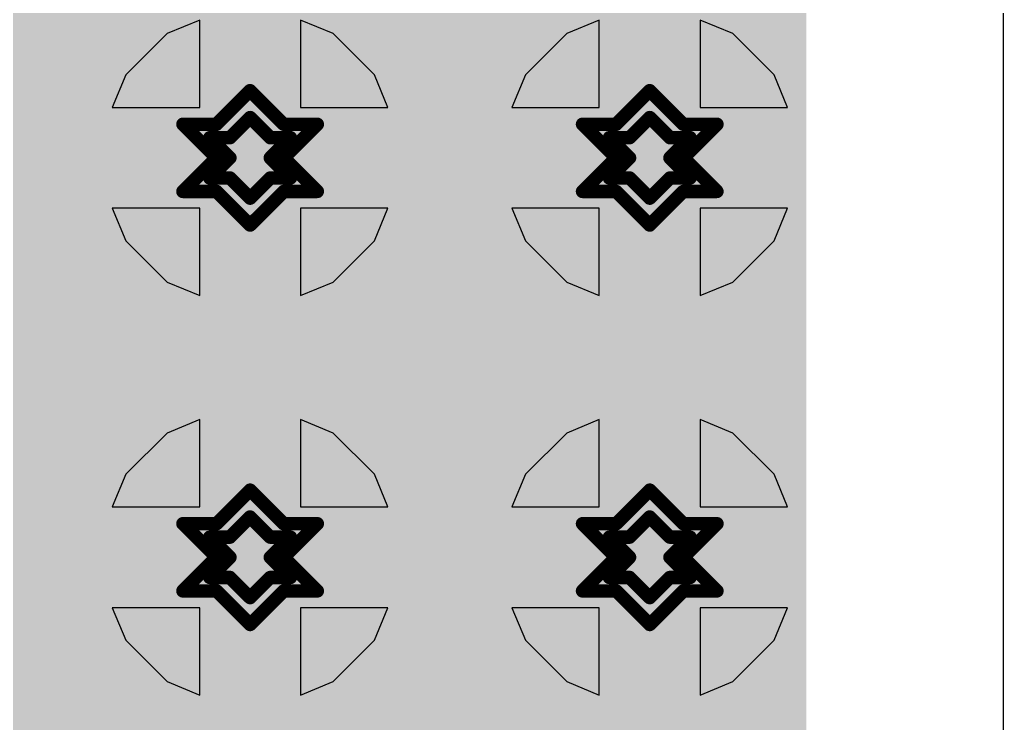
# Model space of a CAD drawing. Header units: inches. Extents: x -18 to 237, y -41 to 211.
# Drawn here: x 19.281 to 22.998, y 54.387 to 57.047 of the extents above; entities that cross this region are included whole.
import ezdxf

# ---------------------------------------------------------------- set-up
doc = ezdxf.new("R2010")
doc.units = ezdxf.units.IN
for name, color, linetype in [('Bottom Layer', 5, 'Continuous'), ('Bottom Solder', 6, 'Continuous'), ('Drill Drawing', 1, 'Continuous'), ('Top Layer', 1, 'Continuous'), ('Top Paste', 8, 'Continuous'), ('Top Solder', 216, 'Continuous'), ('Via Holes', 16, 'Continuous')]:
    doc.layers.add(name, color=color, linetype=linetype)

# ---------------------------------------------------------------- blocks, each defined once
blk = doc.blocks.new('56_QFN__7_7__28')
at = {"layer": 'Top Layer'}
blk.add_hatch(color=1, dxfattribs=at).paths.add_polyline_path([(-2, -2), (-2, 2), (2, 2), (2, -2)])
at = {"layer": 'Top Paste'}
blk.add_hatch(color=8, dxfattribs=at).paths.add_polyline_path([(-2, -2), (-2, 2), (2, 2), (2, -2)])
at = {"layer": 'Top Solder'}
blk.add_hatch(color=216, dxfattribs=at).paths.add_polyline_path([(-2.1016, -2.1016), (-2.1016, 2.1016), (2.1016, 2.1016), (2.1016, -2.1016)])

msp = doc.modelspace()

# ---------------------------------------------------------------- hatches: boundary and pattern name
at = {"layer": 'Bottom Layer'}
h = msp.add_hatch(color=5, dxfattribs=at)
edge = h.paths.add_edge_path()
edge.add_arc((20.1518, 56.5247), 0.3, 0, 360)
h = msp.add_hatch(color=5, dxfattribs=at)
edge = h.paths.add_edge_path()
edge.add_arc((21.6618, 56.5247), 0.3, 0, 360)
h = msp.add_hatch(color=5, dxfattribs=at)
edge = h.paths.add_edge_path()
edge.add_arc((20.1518, 55.0147), 0.3, 0, 360)
h = msp.add_hatch(color=5, dxfattribs=at)
edge = h.paths.add_edge_path()
edge.add_arc((21.6618, 55.0147), 0.3, 0, 360)
at = {"layer": 'Bottom Solder'}
h = msp.add_hatch(color=6, dxfattribs=at)
edge = h.paths.add_edge_path()
edge.add_arc((20.1518, 56.5247), 0.4016, 0, 360)
h = msp.add_hatch(color=6, dxfattribs=at)
edge = h.paths.add_edge_path()
edge.add_arc((21.6618, 56.5247), 0.4016, 0, 360)
h = msp.add_hatch(color=6, dxfattribs=at)
edge = h.paths.add_edge_path()
edge.add_arc((20.1518, 55.0147), 0.4016, 0, 360)
h = msp.add_hatch(color=6, dxfattribs=at)
edge = h.paths.add_edge_path()
edge.add_arc((21.6618, 55.0147), 0.4016, 0, 360)
at = {"layer": 'Top Layer'}
h = msp.add_hatch(color=1, dxfattribs=at)
edge = h.paths.add_edge_path()
edge.add_arc((20.1518, 56.5247), 0.3, 0, 360)
h = msp.add_hatch(color=1, dxfattribs=at)
edge = h.paths.add_edge_path()
edge.add_arc((21.6618, 56.5247), 0.3, 0, 360)
h = msp.add_hatch(color=1, dxfattribs=at)
edge = h.paths.add_edge_path()
edge.add_arc((20.1518, 55.0147), 0.3, 0, 360)
h = msp.add_hatch(color=1, dxfattribs=at)
edge = h.paths.add_edge_path()
edge.add_arc((21.6618, 55.0147), 0.3, 0, 360)
at = {"layer": 'Top Solder'}
h = msp.add_hatch(color=216, dxfattribs=at)
edge = h.paths.add_edge_path()
edge.add_arc((20.1518, 56.5247), 0.4016, 0, 360)
h = msp.add_hatch(color=216, dxfattribs=at)
edge = h.paths.add_edge_path()
edge.add_arc((21.6618, 56.5247), 0.4016, 0, 360)
h = msp.add_hatch(color=216, dxfattribs=at)
edge = h.paths.add_edge_path()
edge.add_arc((20.1518, 55.0147), 0.4016, 0, 360)
h = msp.add_hatch(color=216, dxfattribs=at)
edge = h.paths.add_edge_path()
edge.add_arc((21.6618, 55.0147), 0.4016, 0, 360)
at = {"layer": 'Via Holes'}
h = msp.add_hatch(color=7, dxfattribs=at)
edge = h.paths.add_edge_path()
edge.add_arc((20.1518, 56.5247), 0.15, 0, 360)
h = msp.add_hatch(color=7, dxfattribs=at)
edge = h.paths.add_edge_path()
edge.add_arc((21.6618, 56.5247), 0.15, 0, 360)
h = msp.add_hatch(color=7, dxfattribs=at)
edge = h.paths.add_edge_path()
edge.add_arc((20.1518, 55.0147), 0.15, 0, 360)
h = msp.add_hatch(color=7, dxfattribs=at)
edge = h.paths.add_edge_path()
edge.add_arc((21.6618, 55.0147), 0.15, 0, 360)

# ---------------------------------------------------------------- linework, layer by layer
at = {"layer": 'Bottom Layer'}
for p, q in [((19.9613, 57.0454), (19.838, 56.9943)), ((19.9613, 56.7152), (19.9613, 57.0454)), ((20.4656, 56.9943), (20.3423, 57.0454)), ((20.3423, 57.0454), (20.3423, 56.7152)), ((21.4713, 57.0454), (21.348, 56.9943)), ((21.4713, 56.7152), (21.4713, 57.0454)), ((21.9756, 56.9943), (21.8523, 57.0454)), ((21.8523, 57.0454), (21.8523, 56.7152)), ((19.838, 56.9943), (19.6821, 56.8385)), ((20.6215, 56.8385), (20.4656, 56.9943)), ((21.348, 56.9943), (21.1921, 56.8385)), ((22.1315, 56.8385), (21.9756, 56.9943)), ((19.6821, 56.8385), (19.6311, 56.7152)), ((20.6725, 56.7152), (20.6215, 56.8385)), ((21.1921, 56.8385), (21.1411, 56.7152)), ((22.1825, 56.7152), (22.1315, 56.8385)), ((19.6311, 56.7152), (19.9613, 56.7152)), ((20.3423, 56.7152), (20.6725, 56.7152)), ((21.1411, 56.7152), (21.4713, 56.7152)), ((21.8523, 56.7152), (22.1825, 56.7152)), ((19.9613, 56.3342), (19.6311, 56.3342)), ((19.6311, 56.3342), (19.6821, 56.2109)), ((19.9613, 56.0039), (19.9613, 56.3342)), ((20.6725, 56.3342), (20.3423, 56.3342)), ((20.3423, 56.3342), (20.3423, 56.0039)), ((20.6215, 56.2109), (20.6725, 56.3342)), ((21.4713, 56.3342), (21.1411, 56.3342)), ((21.1411, 56.3342), (21.1921, 56.2109)), ((21.4713, 56.0039), (21.4713, 56.3342)), ((22.1825, 56.3342), (21.8523, 56.3342)), ((21.8523, 56.3342), (21.8523, 56.0039)), ((22.1315, 56.2109), (22.1825, 56.3342)), ((19.6821, 56.2109), (19.838, 56.055)), ((20.4656, 56.055), (20.6215, 56.2109)), ((21.1921, 56.2109), (21.348, 56.055)), ((21.9756, 56.055), (22.1315, 56.2109)), ((19.838, 56.055), (19.9613, 56.0039)), ((20.3423, 56.0039), (20.4656, 56.055)), ((21.348, 56.055), (21.4713, 56.0039)), ((21.8523, 56.0039), (21.9756, 56.055)), ((19.9613, 55.5354), (19.838, 55.4843)), ((19.9613, 55.2052), (19.9613, 55.5354)), ((20.4656, 55.4843), (20.3423, 55.5354)), ((20.3423, 55.5354), (20.3423, 55.2052)), ((21.4713, 55.5354), (21.348, 55.4843)), ((21.4713, 55.2052), (21.4713, 55.5354)), ((21.9756, 55.4843), (21.8523, 55.5354)), ((21.8523, 55.5354), (21.8523, 55.2052)), ((19.838, 55.4843), (19.6821, 55.3285)), ((20.6215, 55.3285), (20.4656, 55.4843)), ((21.348, 55.4843), (21.1921, 55.3285)), ((22.1315, 55.3285), (21.9756, 55.4843)), ((19.6821, 55.3285), (19.6311, 55.2052)), ((20.6725, 55.2052), (20.6215, 55.3285)), ((21.1921, 55.3285), (21.1411, 55.2052)), ((22.1825, 55.2052), (22.1315, 55.3285)), ((19.6311, 55.2052), (19.9613, 55.2052)), ((20.3423, 55.2052), (20.6725, 55.2052)), ((21.1411, 55.2052), (21.4713, 55.2052)), ((21.8523, 55.2052), (22.1825, 55.2052)), ((19.9613, 54.8242), (19.6311, 54.8242)), ((19.6311, 54.8242), (19.6821, 54.7009)), ((19.9613, 54.4939), (19.9613, 54.8242)), ((20.6725, 54.8242), (20.3423, 54.8242)), ((20.3423, 54.8242), (20.3423, 54.4939)), ((20.6215, 54.7009), (20.6725, 54.8242)), ((21.4713, 54.8242), (21.1411, 54.8242)), ((21.1411, 54.8242), (21.1921, 54.7009)), ((21.4713, 54.4939), (21.4713, 54.8242)), ((22.1825, 54.8242), (21.8523, 54.8242)), ((21.8523, 54.8242), (21.8523, 54.4939)), ((22.1315, 54.7009), (22.1825, 54.8242)), ((19.6821, 54.7009), (19.838, 54.545)), ((20.4656, 54.545), (20.6215, 54.7009)), ((21.1921, 54.7009), (21.348, 54.545)), ((21.9756, 54.545), (22.1315, 54.7009)), ((19.838, 54.545), (19.9613, 54.4939)), ((20.3423, 54.4939), (20.4656, 54.545)), ((21.348, 54.545), (21.4713, 54.4939)), ((21.8523, 54.4939), (21.9756, 54.545))]:
    msp.add_line(p, q, dxfattribs=at)
at = {"layer": 'Drill Drawing'}
for points in [[(20.0248, 56.6517, 0.0508, 0.0508, 0), (20.1518, 56.7787, 0.0508, 0.0508, 0)], [(20.1518, 56.7787, 0.0508, 0.0508, 0), (20.2788, 56.6517, 0.0508, 0.0508, 0)], [(21.5348, 56.6517, 0.0508, 0.0508, 0), (21.6618, 56.7787, 0.0508, 0.0508, 0)], [(21.6618, 56.7787, 0.0508, 0.0508, 0), (21.7888, 56.6517, 0.0508, 0.0508, 0)], [(20.0756, 56.6009, 0.0508, 0.0508, 0), (20.1518, 56.6771, 0.0508, 0.0508, 0)], [(20.1518, 56.6771, 0.0508, 0.0508, 0), (20.228, 56.6009, 0.0508, 0.0508, 0)], [(21.5856, 56.6009, 0.0508, 0.0508, 0), (21.6618, 56.6771, 0.0508, 0.0508, 0)], [(21.6618, 56.6771, 0.0508, 0.0508, 0), (21.738, 56.6009, 0.0508, 0.0508, 0)], [(19.8978, 56.6517, 0.0508, 0.0508, 0), (20.0248, 56.5247, 0.0508, 0.0508, 0)], [(19.8978, 56.6517, 0.0508, 0.0508, 0), (20.0248, 56.6517, 0.0508, 0.0508, 0)], [(20.2788, 56.6517, 0.0508, 0.0508, 0), (20.4058, 56.6517, 0.0508, 0.0508, 0)], [(20.2788, 56.5247, 0.0508, 0.0508, 0), (20.4058, 56.6517, 0.0508, 0.0508, 0)], [(21.4078, 56.6517, 0.0508, 0.0508, 0), (21.5348, 56.5247, 0.0508, 0.0508, 0)], [(21.4078, 56.6517, 0.0508, 0.0508, 0), (21.5348, 56.6517, 0.0508, 0.0508, 0)], [(21.7888, 56.6517, 0.0508, 0.0508, 0), (21.9158, 56.6517, 0.0508, 0.0508, 0)], [(21.7888, 56.5247, 0.0508, 0.0508, 0), (21.9158, 56.6517, 0.0508, 0.0508, 0)], [(19.9994, 56.6009, 0.0508, 0.0508, 0), (20.0756, 56.5247, 0.0508, 0.0508, 0)], [(19.9994, 56.6009, 0.0508, 0.0508, 0), (20.0756, 56.6009, 0.0508, 0.0508, 0)], [(20.228, 56.6009, 0.0508, 0.0508, 0), (20.3042, 56.6009, 0.0508, 0.0508, 0)], [(20.228, 56.5247, 0.0508, 0.0508, 0), (20.3042, 56.6009, 0.0508, 0.0508, 0)], [(21.5094, 56.6009, 0.0508, 0.0508, 0), (21.5856, 56.5247, 0.0508, 0.0508, 0)], [(21.5094, 56.6009, 0.0508, 0.0508, 0), (21.5856, 56.6009, 0.0508, 0.0508, 0)], [(21.738, 56.6009, 0.0508, 0.0508, 0), (21.8142, 56.6009, 0.0508, 0.0508, 0)], [(21.738, 56.5247, 0.0508, 0.0508, 0), (21.8142, 56.6009, 0.0508, 0.0508, 0)], [(19.8978, 56.3977, 0.0508, 0.0508, 0), (20.0248, 56.5247, 0.0508, 0.0508, 0)], [(19.9994, 56.4485, 0.0508, 0.0508, 0), (20.0756, 56.5247, 0.0508, 0.0508, 0)], [(20.228, 56.5247, 0.0508, 0.0508, 0), (20.3042, 56.4485, 0.0508, 0.0508, 0)], [(20.2788, 56.5247, 0.0508, 0.0508, 0), (20.4058, 56.3977, 0.0508, 0.0508, 0)], [(21.4078, 56.3977, 0.0508, 0.0508, 0), (21.5348, 56.5247, 0.0508, 0.0508, 0)], [(21.5094, 56.4485, 0.0508, 0.0508, 0), (21.5856, 56.5247, 0.0508, 0.0508, 0)], [(21.738, 56.5247, 0.0508, 0.0508, 0), (21.8142, 56.4485, 0.0508, 0.0508, 0)], [(21.7888, 56.5247, 0.0508, 0.0508, 0), (21.9158, 56.3977, 0.0508, 0.0508, 0)], [(19.9994, 56.4485, 0.0508, 0.0508, 0), (20.0756, 56.4485, 0.0508, 0.0508, 0)], [(20.0756, 56.4485, 0.0508, 0.0508, 0), (20.1518, 56.3723, 0.0508, 0.0508, 0)], [(20.1518, 56.3723, 0.0508, 0.0508, 0), (20.228, 56.4485, 0.0508, 0.0508, 0)], [(20.228, 56.4485, 0.0508, 0.0508, 0), (20.3042, 56.4485, 0.0508, 0.0508, 0)], [(21.5094, 56.4485, 0.0508, 0.0508, 0), (21.5856, 56.4485, 0.0508, 0.0508, 0)], [(21.5856, 56.4485, 0.0508, 0.0508, 0), (21.6618, 56.3723, 0.0508, 0.0508, 0)], [(21.6618, 56.3723, 0.0508, 0.0508, 0), (21.738, 56.4485, 0.0508, 0.0508, 0)], [(21.738, 56.4485, 0.0508, 0.0508, 0), (21.8142, 56.4485, 0.0508, 0.0508, 0)], [(19.8978, 56.3977, 0.0508, 0.0508, 0), (20.0248, 56.3977, 0.0508, 0.0508, 0)], [(20.0248, 56.3977, 0.0508, 0.0508, 0), (20.1518, 56.2707, 0.0508, 0.0508, 0)], [(20.1518, 56.2707, 0.0508, 0.0508, 0), (20.2788, 56.3977, 0.0508, 0.0508, 0)], [(20.2788, 56.3977, 0.0508, 0.0508, 0), (20.4058, 56.3977, 0.0508, 0.0508, 0)], [(21.4078, 56.3977, 0.0508, 0.0508, 0), (21.5348, 56.3977, 0.0508, 0.0508, 0)], [(21.5348, 56.3977, 0.0508, 0.0508, 0), (21.6618, 56.2707, 0.0508, 0.0508, 0)], [(21.6618, 56.2707, 0.0508, 0.0508, 0), (21.7888, 56.3977, 0.0508, 0.0508, 0)], [(21.7888, 56.3977, 0.0508, 0.0508, 0), (21.9158, 56.3977, 0.0508, 0.0508, 0)], [(20.0248, 55.1417, 0.0508, 0.0508, 0), (20.1518, 55.2687, 0.0508, 0.0508, 0)], [(20.1518, 55.2687, 0.0508, 0.0508, 0), (20.2788, 55.1417, 0.0508, 0.0508, 0)], [(21.5348, 55.1417, 0.0508, 0.0508, 0), (21.6618, 55.2687, 0.0508, 0.0508, 0)], [(21.6618, 55.2687, 0.0508, 0.0508, 0), (21.7888, 55.1417, 0.0508, 0.0508, 0)], [(19.8978, 55.1417, 0.0508, 0.0508, 0), (20.0248, 55.0147, 0.0508, 0.0508, 0)], [(19.8978, 55.1417, 0.0508, 0.0508, 0), (20.0248, 55.1417, 0.0508, 0.0508, 0)], [(20.0756, 55.0909, 0.0508, 0.0508, 0), (20.1518, 55.1671, 0.0508, 0.0508, 0)], [(20.1518, 55.1671, 0.0508, 0.0508, 0), (20.228, 55.0909, 0.0508, 0.0508, 0)], [(20.2788, 55.1417, 0.0508, 0.0508, 0), (20.4058, 55.1417, 0.0508, 0.0508, 0)], [(20.2788, 55.0147, 0.0508, 0.0508, 0), (20.4058, 55.1417, 0.0508, 0.0508, 0)], [(21.4078, 55.1417, 0.0508, 0.0508, 0), (21.5348, 55.0147, 0.0508, 0.0508, 0)], [(21.4078, 55.1417, 0.0508, 0.0508, 0), (21.5348, 55.1417, 0.0508, 0.0508, 0)], [(21.5856, 55.0909, 0.0508, 0.0508, 0), (21.6618, 55.1671, 0.0508, 0.0508, 0)], [(21.6618, 55.1671, 0.0508, 0.0508, 0), (21.738, 55.0909, 0.0508, 0.0508, 0)], [(21.7888, 55.1417, 0.0508, 0.0508, 0), (21.9158, 55.1417, 0.0508, 0.0508, 0)], [(21.7888, 55.0147, 0.0508, 0.0508, 0), (21.9158, 55.1417, 0.0508, 0.0508, 0)], [(19.9994, 55.0909, 0.0508, 0.0508, 0), (20.0756, 55.0147, 0.0508, 0.0508, 0)], [(19.9994, 55.0909, 0.0508, 0.0508, 0), (20.0756, 55.0909, 0.0508, 0.0508, 0)], [(20.228, 55.0909, 0.0508, 0.0508, 0), (20.3042, 55.0909, 0.0508, 0.0508, 0)], [(20.228, 55.0147, 0.0508, 0.0508, 0), (20.3042, 55.0909, 0.0508, 0.0508, 0)], [(21.5094, 55.0909, 0.0508, 0.0508, 0), (21.5856, 55.0147, 0.0508, 0.0508, 0)], [(21.5094, 55.0909, 0.0508, 0.0508, 0), (21.5856, 55.0909, 0.0508, 0.0508, 0)], [(21.738, 55.0909, 0.0508, 0.0508, 0), (21.8142, 55.0909, 0.0508, 0.0508, 0)], [(21.738, 55.0147, 0.0508, 0.0508, 0), (21.8142, 55.0909, 0.0508, 0.0508, 0)], [(19.8978, 54.8877, 0.0508, 0.0508, 0), (20.0248, 55.0147, 0.0508, 0.0508, 0)], [(19.9994, 54.9385, 0.0508, 0.0508, 0), (20.0756, 55.0147, 0.0508, 0.0508, 0)], [(20.228, 55.0147, 0.0508, 0.0508, 0), (20.3042, 54.9385, 0.0508, 0.0508, 0)], [(20.2788, 55.0147, 0.0508, 0.0508, 0), (20.4058, 54.8877, 0.0508, 0.0508, 0)], [(21.4078, 54.8877, 0.0508, 0.0508, 0), (21.5348, 55.0147, 0.0508, 0.0508, 0)], [(21.5094, 54.9385, 0.0508, 0.0508, 0), (21.5856, 55.0147, 0.0508, 0.0508, 0)], [(21.738, 55.0147, 0.0508, 0.0508, 0), (21.8142, 54.9385, 0.0508, 0.0508, 0)], [(21.7888, 55.0147, 0.0508, 0.0508, 0), (21.9158, 54.8877, 0.0508, 0.0508, 0)], [(19.9994, 54.9385, 0.0508, 0.0508, 0), (20.0756, 54.9385, 0.0508, 0.0508, 0)], [(20.0756, 54.9385, 0.0508, 0.0508, 0), (20.1518, 54.8623, 0.0508, 0.0508, 0)], [(20.1518, 54.8623, 0.0508, 0.0508, 0), (20.228, 54.9385, 0.0508, 0.0508, 0)], [(20.228, 54.9385, 0.0508, 0.0508, 0), (20.3042, 54.9385, 0.0508, 0.0508, 0)], [(21.5094, 54.9385, 0.0508, 0.0508, 0), (21.5856, 54.9385, 0.0508, 0.0508, 0)], [(21.5856, 54.9385, 0.0508, 0.0508, 0), (21.6618, 54.8623, 0.0508, 0.0508, 0)], [(21.6618, 54.8623, 0.0508, 0.0508, 0), (21.738, 54.9385, 0.0508, 0.0508, 0)], [(21.738, 54.9385, 0.0508, 0.0508, 0), (21.8142, 54.9385, 0.0508, 0.0508, 0)], [(19.8978, 54.8877, 0.0508, 0.0508, 0), (20.0248, 54.8877, 0.0508, 0.0508, 0)], [(20.0248, 54.8877, 0.0508, 0.0508, 0), (20.1518, 54.7607, 0.0508, 0.0508, 0)], [(20.1518, 54.7607, 0.0508, 0.0508, 0), (20.2788, 54.8877, 0.0508, 0.0508, 0)], [(20.2788, 54.8877, 0.0508, 0.0508, 0), (20.4058, 54.8877, 0.0508, 0.0508, 0)], [(21.4078, 54.8877, 0.0508, 0.0508, 0), (21.5348, 54.8877, 0.0508, 0.0508, 0)], [(21.5348, 54.8877, 0.0508, 0.0508, 0), (21.6618, 54.7607, 0.0508, 0.0508, 0)], [(21.6618, 54.7607, 0.0508, 0.0508, 0), (21.7888, 54.8877, 0.0508, 0.0508, 0)], [(21.7888, 54.8877, 0.0508, 0.0508, 0), (21.9158, 54.8877, 0.0508, 0.0508, 0)]]:
    msp.add_lwpolyline(points, format="xyseb", dxfattribs=at)
for points in [[(20.1391, 56.7787, 0.0254, 0.0254, 1), (20.1645, 56.7787, 0.0254, 0.0254, 1)], [(20.1391, 56.7787, 0.0254, 0.0254, 1), (20.1645, 56.7787, 0.0254, 0.0254, 1)], [(21.6491, 56.7787, 0.0254, 0.0254, 1), (21.6745, 56.7787, 0.0254, 0.0254, 1)], [(21.6491, 56.7787, 0.0254, 0.0254, 1), (21.6745, 56.7787, 0.0254, 0.0254, 1)], [(20.1391, 56.6771, 0.0254, 0.0254, 1), (20.1645, 56.6771, 0.0254, 0.0254, 1)], [(20.1391, 56.6771, 0.0254, 0.0254, 1), (20.1645, 56.6771, 0.0254, 0.0254, 1)], [(21.6491, 56.6771, 0.0254, 0.0254, 1), (21.6745, 56.6771, 0.0254, 0.0254, 1)], [(21.6491, 56.6771, 0.0254, 0.0254, 1), (21.6745, 56.6771, 0.0254, 0.0254, 1)], [(19.8851, 56.6517, 0.0254, 0.0254, 1), (19.9105, 56.6517, 0.0254, 0.0254, 1)], [(19.8851, 56.6517, 0.0254, 0.0254, 1), (19.9105, 56.6517, 0.0254, 0.0254, 1)], [(20.0121, 56.6517, 0.0254, 0.0254, 1), (20.0375, 56.6517, 0.0254, 0.0254, 1)], [(20.0121, 56.6517, 0.0254, 0.0254, 1), (20.0375, 56.6517, 0.0254, 0.0254, 1)], [(20.2661, 56.6517, 0.0254, 0.0254, 1), (20.2915, 56.6517, 0.0254, 0.0254, 1)], [(20.2661, 56.6517, 0.0254, 0.0254, 1), (20.2915, 56.6517, 0.0254, 0.0254, 1)], [(20.3931, 56.6517, 0.0254, 0.0254, 1), (20.4185, 56.6517, 0.0254, 0.0254, 1)], [(20.3931, 56.6517, 0.0254, 0.0254, 1), (20.4185, 56.6517, 0.0254, 0.0254, 1)], [(21.3951, 56.6517, 0.0254, 0.0254, 1), (21.4205, 56.6517, 0.0254, 0.0254, 1)], [(21.3951, 56.6517, 0.0254, 0.0254, 1), (21.4205, 56.6517, 0.0254, 0.0254, 1)], [(21.5221, 56.6517, 0.0254, 0.0254, 1), (21.5475, 56.6517, 0.0254, 0.0254, 1)], [(21.5221, 56.6517, 0.0254, 0.0254, 1), (21.5475, 56.6517, 0.0254, 0.0254, 1)], [(21.7761, 56.6517, 0.0254, 0.0254, 1), (21.8015, 56.6517, 0.0254, 0.0254, 1)], [(21.7761, 56.6517, 0.0254, 0.0254, 1), (21.8015, 56.6517, 0.0254, 0.0254, 1)], [(21.9031, 56.6517, 0.0254, 0.0254, 1), (21.9285, 56.6517, 0.0254, 0.0254, 1)], [(21.9031, 56.6517, 0.0254, 0.0254, 1), (21.9285, 56.6517, 0.0254, 0.0254, 1)], [(19.9867, 56.6009, 0.0254, 0.0254, 1), (20.0121, 56.6009, 0.0254, 0.0254, 1)], [(19.9867, 56.6009, 0.0254, 0.0254, 1), (20.0121, 56.6009, 0.0254, 0.0254, 1)], [(20.0629, 56.6009, 0.0254, 0.0254, 1), (20.0883, 56.6009, 0.0254, 0.0254, 1)], [(20.0629, 56.6009, 0.0254, 0.0254, 1), (20.0883, 56.6009, 0.0254, 0.0254, 1)], [(20.2153, 56.6009, 0.0254, 0.0254, 1), (20.2407, 56.6009, 0.0254, 0.0254, 1)], [(20.2153, 56.6009, 0.0254, 0.0254, 1), (20.2407, 56.6009, 0.0254, 0.0254, 1)], [(20.2915, 56.6009, 0.0254, 0.0254, 1), (20.3169, 56.6009, 0.0254, 0.0254, 1)], [(20.2915, 56.6009, 0.0254, 0.0254, 1), (20.3169, 56.6009, 0.0254, 0.0254, 1)], [(21.4967, 56.6009, 0.0254, 0.0254, 1), (21.5221, 56.6009, 0.0254, 0.0254, 1)], [(21.4967, 56.6009, 0.0254, 0.0254, 1), (21.5221, 56.6009, 0.0254, 0.0254, 1)], [(21.5729, 56.6009, 0.0254, 0.0254, 1), (21.5983, 56.6009, 0.0254, 0.0254, 1)], [(21.5729, 56.6009, 0.0254, 0.0254, 1), (21.5983, 56.6009, 0.0254, 0.0254, 1)], [(21.7253, 56.6009, 0.0254, 0.0254, 1), (21.7507, 56.6009, 0.0254, 0.0254, 1)], [(21.7253, 56.6009, 0.0254, 0.0254, 1), (21.7507, 56.6009, 0.0254, 0.0254, 1)], [(21.8015, 56.6009, 0.0254, 0.0254, 1), (21.8269, 56.6009, 0.0254, 0.0254, 1)], [(21.8015, 56.6009, 0.0254, 0.0254, 1), (21.8269, 56.6009, 0.0254, 0.0254, 1)], [(20.0121, 56.5247, 0.0254, 0.0254, 1), (20.0375, 56.5247, 0.0254, 0.0254, 1)], [(20.0121, 56.5247, 0.0254, 0.0254, 1), (20.0375, 56.5247, 0.0254, 0.0254, 1)], [(20.0629, 56.5247, 0.0254, 0.0254, 1), (20.0883, 56.5247, 0.0254, 0.0254, 1)], [(20.0629, 56.5247, 0.0254, 0.0254, 1), (20.0883, 56.5247, 0.0254, 0.0254, 1)], [(20.2153, 56.5247, 0.0254, 0.0254, 1), (20.2407, 56.5247, 0.0254, 0.0254, 1)], [(20.2153, 56.5247, 0.0254, 0.0254, 1), (20.2407, 56.5247, 0.0254, 0.0254, 1)], [(20.2661, 56.5247, 0.0254, 0.0254, 1), (20.2915, 56.5247, 0.0254, 0.0254, 1)], [(20.2661, 56.5247, 0.0254, 0.0254, 1), (20.2915, 56.5247, 0.0254, 0.0254, 1)], [(21.5221, 56.5247, 0.0254, 0.0254, 1), (21.5475, 56.5247, 0.0254, 0.0254, 1)], [(21.5221, 56.5247, 0.0254, 0.0254, 1), (21.5475, 56.5247, 0.0254, 0.0254, 1)], [(21.5729, 56.5247, 0.0254, 0.0254, 1), (21.5983, 56.5247, 0.0254, 0.0254, 1)], [(21.5729, 56.5247, 0.0254, 0.0254, 1), (21.5983, 56.5247, 0.0254, 0.0254, 1)], [(21.7253, 56.5247, 0.0254, 0.0254, 1), (21.7507, 56.5247, 0.0254, 0.0254, 1)], [(21.7253, 56.5247, 0.0254, 0.0254, 1), (21.7507, 56.5247, 0.0254, 0.0254, 1)], [(21.7761, 56.5247, 0.0254, 0.0254, 1), (21.8015, 56.5247, 0.0254, 0.0254, 1)], [(21.7761, 56.5247, 0.0254, 0.0254, 1), (21.8015, 56.5247, 0.0254, 0.0254, 1)], [(19.9867, 56.4485, 0.0254, 0.0254, 1), (20.0121, 56.4485, 0.0254, 0.0254, 1)], [(19.9867, 56.4485, 0.0254, 0.0254, 1), (20.0121, 56.4485, 0.0254, 0.0254, 1)], [(20.0629, 56.4485, 0.0254, 0.0254, 1), (20.0883, 56.4485, 0.0254, 0.0254, 1)], [(20.0629, 56.4485, 0.0254, 0.0254, 1), (20.0883, 56.4485, 0.0254, 0.0254, 1)], [(20.2153, 56.4485, 0.0254, 0.0254, 1), (20.2407, 56.4485, 0.0254, 0.0254, 1)], [(20.2153, 56.4485, 0.0254, 0.0254, 1), (20.2407, 56.4485, 0.0254, 0.0254, 1)], [(20.2915, 56.4485, 0.0254, 0.0254, 1), (20.3169, 56.4485, 0.0254, 0.0254, 1)], [(20.2915, 56.4485, 0.0254, 0.0254, 1), (20.3169, 56.4485, 0.0254, 0.0254, 1)], [(21.4967, 56.4485, 0.0254, 0.0254, 1), (21.5221, 56.4485, 0.0254, 0.0254, 1)], [(21.4967, 56.4485, 0.0254, 0.0254, 1), (21.5221, 56.4485, 0.0254, 0.0254, 1)], [(21.5729, 56.4485, 0.0254, 0.0254, 1), (21.5983, 56.4485, 0.0254, 0.0254, 1)], [(21.5729, 56.4485, 0.0254, 0.0254, 1), (21.5983, 56.4485, 0.0254, 0.0254, 1)], [(21.7253, 56.4485, 0.0254, 0.0254, 1), (21.7507, 56.4485, 0.0254, 0.0254, 1)], [(21.7253, 56.4485, 0.0254, 0.0254, 1), (21.7507, 56.4485, 0.0254, 0.0254, 1)], [(21.8015, 56.4485, 0.0254, 0.0254, 1), (21.8269, 56.4485, 0.0254, 0.0254, 1)], [(21.8015, 56.4485, 0.0254, 0.0254, 1), (21.8269, 56.4485, 0.0254, 0.0254, 1)], [(19.8851, 56.3977, 0.0254, 0.0254, 1), (19.9105, 56.3977, 0.0254, 0.0254, 1)], [(19.8851, 56.3977, 0.0254, 0.0254, 1), (19.9105, 56.3977, 0.0254, 0.0254, 1)], [(20.0121, 56.3977, 0.0254, 0.0254, 1), (20.0375, 56.3977, 0.0254, 0.0254, 1)], [(20.0121, 56.3977, 0.0254, 0.0254, 1), (20.0375, 56.3977, 0.0254, 0.0254, 1)], [(20.2661, 56.3977, 0.0254, 0.0254, 1), (20.2915, 56.3977, 0.0254, 0.0254, 1)], [(20.2661, 56.3977, 0.0254, 0.0254, 1), (20.2915, 56.3977, 0.0254, 0.0254, 1)], [(20.3931, 56.3977, 0.0254, 0.0254, 1), (20.4185, 56.3977, 0.0254, 0.0254, 1)], [(20.3931, 56.3977, 0.0254, 0.0254, 1), (20.4185, 56.3977, 0.0254, 0.0254, 1)], [(21.3951, 56.3977, 0.0254, 0.0254, 1), (21.4205, 56.3977, 0.0254, 0.0254, 1)], [(21.3951, 56.3977, 0.0254, 0.0254, 1), (21.4205, 56.3977, 0.0254, 0.0254, 1)], [(21.5221, 56.3977, 0.0254, 0.0254, 1), (21.5475, 56.3977, 0.0254, 0.0254, 1)], [(21.5221, 56.3977, 0.0254, 0.0254, 1), (21.5475, 56.3977, 0.0254, 0.0254, 1)], [(21.7761, 56.3977, 0.0254, 0.0254, 1), (21.8015, 56.3977, 0.0254, 0.0254, 1)], [(21.7761, 56.3977, 0.0254, 0.0254, 1), (21.8015, 56.3977, 0.0254, 0.0254, 1)], [(21.9031, 56.3977, 0.0254, 0.0254, 1), (21.9285, 56.3977, 0.0254, 0.0254, 1)], [(21.9031, 56.3977, 0.0254, 0.0254, 1), (21.9285, 56.3977, 0.0254, 0.0254, 1)], [(20.1391, 56.3723, 0.0254, 0.0254, 1), (20.1645, 56.3723, 0.0254, 0.0254, 1)], [(20.1391, 56.3723, 0.0254, 0.0254, 1), (20.1645, 56.3723, 0.0254, 0.0254, 1)], [(21.6491, 56.3723, 0.0254, 0.0254, 1), (21.6745, 56.3723, 0.0254, 0.0254, 1)], [(21.6491, 56.3723, 0.0254, 0.0254, 1), (21.6745, 56.3723, 0.0254, 0.0254, 1)], [(20.1391, 56.2707, 0.0254, 0.0254, 1), (20.1645, 56.2707, 0.0254, 0.0254, 1)], [(20.1391, 56.2707, 0.0254, 0.0254, 1), (20.1645, 56.2707, 0.0254, 0.0254, 1)], [(21.6491, 56.2707, 0.0254, 0.0254, 1), (21.6745, 56.2707, 0.0254, 0.0254, 1)], [(21.6491, 56.2707, 0.0254, 0.0254, 1), (21.6745, 56.2707, 0.0254, 0.0254, 1)], [(20.1391, 55.2687, 0.0254, 0.0254, 1), (20.1645, 55.2687, 0.0254, 0.0254, 1)], [(20.1391, 55.2687, 0.0254, 0.0254, 1), (20.1645, 55.2687, 0.0254, 0.0254, 1)], [(21.6491, 55.2687, 0.0254, 0.0254, 1), (21.6745, 55.2687, 0.0254, 0.0254, 1)], [(21.6491, 55.2687, 0.0254, 0.0254, 1), (21.6745, 55.2687, 0.0254, 0.0254, 1)], [(19.8851, 55.1417, 0.0254, 0.0254, 1), (19.9105, 55.1417, 0.0254, 0.0254, 1)], [(19.8851, 55.1417, 0.0254, 0.0254, 1), (19.9105, 55.1417, 0.0254, 0.0254, 1)], [(20.0121, 55.1417, 0.0254, 0.0254, 1), (20.0375, 55.1417, 0.0254, 0.0254, 1)], [(20.0121, 55.1417, 0.0254, 0.0254, 1), (20.0375, 55.1417, 0.0254, 0.0254, 1)], [(20.1391, 55.1671, 0.0254, 0.0254, 1), (20.1645, 55.1671, 0.0254, 0.0254, 1)], [(20.1391, 55.1671, 0.0254, 0.0254, 1), (20.1645, 55.1671, 0.0254, 0.0254, 1)], [(20.2661, 55.1417, 0.0254, 0.0254, 1), (20.2915, 55.1417, 0.0254, 0.0254, 1)], [(20.2661, 55.1417, 0.0254, 0.0254, 1), (20.2915, 55.1417, 0.0254, 0.0254, 1)], [(20.3931, 55.1417, 0.0254, 0.0254, 1), (20.4185, 55.1417, 0.0254, 0.0254, 1)], [(20.3931, 55.1417, 0.0254, 0.0254, 1), (20.4185, 55.1417, 0.0254, 0.0254, 1)], [(21.3951, 55.1417, 0.0254, 0.0254, 1), (21.4205, 55.1417, 0.0254, 0.0254, 1)], [(21.3951, 55.1417, 0.0254, 0.0254, 1), (21.4205, 55.1417, 0.0254, 0.0254, 1)], [(21.5221, 55.1417, 0.0254, 0.0254, 1), (21.5475, 55.1417, 0.0254, 0.0254, 1)], [(21.5221, 55.1417, 0.0254, 0.0254, 1), (21.5475, 55.1417, 0.0254, 0.0254, 1)], [(21.6491, 55.1671, 0.0254, 0.0254, 1), (21.6745, 55.1671, 0.0254, 0.0254, 1)], [(21.6491, 55.1671, 0.0254, 0.0254, 1), (21.6745, 55.1671, 0.0254, 0.0254, 1)], [(21.7761, 55.1417, 0.0254, 0.0254, 1), (21.8015, 55.1417, 0.0254, 0.0254, 1)], [(21.7761, 55.1417, 0.0254, 0.0254, 1), (21.8015, 55.1417, 0.0254, 0.0254, 1)], [(21.9031, 55.1417, 0.0254, 0.0254, 1), (21.9285, 55.1417, 0.0254, 0.0254, 1)], [(21.9031, 55.1417, 0.0254, 0.0254, 1), (21.9285, 55.1417, 0.0254, 0.0254, 1)], [(19.9867, 55.0909, 0.0254, 0.0254, 1), (20.0121, 55.0909, 0.0254, 0.0254, 1)], [(19.9867, 55.0909, 0.0254, 0.0254, 1), (20.0121, 55.0909, 0.0254, 0.0254, 1)], [(20.0629, 55.0909, 0.0254, 0.0254, 1), (20.0883, 55.0909, 0.0254, 0.0254, 1)], [(20.0629, 55.0909, 0.0254, 0.0254, 1), (20.0883, 55.0909, 0.0254, 0.0254, 1)], [(20.2153, 55.0909, 0.0254, 0.0254, 1), (20.2407, 55.0909, 0.0254, 0.0254, 1)], [(20.2153, 55.0909, 0.0254, 0.0254, 1), (20.2407, 55.0909, 0.0254, 0.0254, 1)], [(20.2915, 55.0909, 0.0254, 0.0254, 1), (20.3169, 55.0909, 0.0254, 0.0254, 1)], [(20.2915, 55.0909, 0.0254, 0.0254, 1), (20.3169, 55.0909, 0.0254, 0.0254, 1)], [(21.4967, 55.0909, 0.0254, 0.0254, 1), (21.5221, 55.0909, 0.0254, 0.0254, 1)], [(21.4967, 55.0909, 0.0254, 0.0254, 1), (21.5221, 55.0909, 0.0254, 0.0254, 1)], [(21.5729, 55.0909, 0.0254, 0.0254, 1), (21.5983, 55.0909, 0.0254, 0.0254, 1)], [(21.5729, 55.0909, 0.0254, 0.0254, 1), (21.5983, 55.0909, 0.0254, 0.0254, 1)], [(21.7253, 55.0909, 0.0254, 0.0254, 1), (21.7507, 55.0909, 0.0254, 0.0254, 1)], [(21.7253, 55.0909, 0.0254, 0.0254, 1), (21.7507, 55.0909, 0.0254, 0.0254, 1)], [(21.8015, 55.0909, 0.0254, 0.0254, 1), (21.8269, 55.0909, 0.0254, 0.0254, 1)], [(21.8015, 55.0909, 0.0254, 0.0254, 1), (21.8269, 55.0909, 0.0254, 0.0254, 1)], [(20.0121, 55.0147, 0.0254, 0.0254, 1), (20.0375, 55.0147, 0.0254, 0.0254, 1)], [(20.0121, 55.0147, 0.0254, 0.0254, 1), (20.0375, 55.0147, 0.0254, 0.0254, 1)], [(20.0629, 55.0147, 0.0254, 0.0254, 1), (20.0883, 55.0147, 0.0254, 0.0254, 1)], [(20.0629, 55.0147, 0.0254, 0.0254, 1), (20.0883, 55.0147, 0.0254, 0.0254, 1)], [(20.2153, 55.0147, 0.0254, 0.0254, 1), (20.2407, 55.0147, 0.0254, 0.0254, 1)], [(20.2153, 55.0147, 0.0254, 0.0254, 1), (20.2407, 55.0147, 0.0254, 0.0254, 1)], [(20.2661, 55.0147, 0.0254, 0.0254, 1), (20.2915, 55.0147, 0.0254, 0.0254, 1)], [(20.2661, 55.0147, 0.0254, 0.0254, 1), (20.2915, 55.0147, 0.0254, 0.0254, 1)], [(21.5221, 55.0147, 0.0254, 0.0254, 1), (21.5475, 55.0147, 0.0254, 0.0254, 1)], [(21.5221, 55.0147, 0.0254, 0.0254, 1), (21.5475, 55.0147, 0.0254, 0.0254, 1)], [(21.5729, 55.0147, 0.0254, 0.0254, 1), (21.5983, 55.0147, 0.0254, 0.0254, 1)], [(21.5729, 55.0147, 0.0254, 0.0254, 1), (21.5983, 55.0147, 0.0254, 0.0254, 1)], [(21.7253, 55.0147, 0.0254, 0.0254, 1), (21.7507, 55.0147, 0.0254, 0.0254, 1)], [(21.7253, 55.0147, 0.0254, 0.0254, 1), (21.7507, 55.0147, 0.0254, 0.0254, 1)], [(21.7761, 55.0147, 0.0254, 0.0254, 1), (21.8015, 55.0147, 0.0254, 0.0254, 1)], [(21.7761, 55.0147, 0.0254, 0.0254, 1), (21.8015, 55.0147, 0.0254, 0.0254, 1)], [(19.9867, 54.9385, 0.0254, 0.0254, 1), (20.0121, 54.9385, 0.0254, 0.0254, 1)], [(19.9867, 54.9385, 0.0254, 0.0254, 1), (20.0121, 54.9385, 0.0254, 0.0254, 1)], [(20.0629, 54.9385, 0.0254, 0.0254, 1), (20.0883, 54.9385, 0.0254, 0.0254, 1)], [(20.0629, 54.9385, 0.0254, 0.0254, 1), (20.0883, 54.9385, 0.0254, 0.0254, 1)], [(20.2153, 54.9385, 0.0254, 0.0254, 1), (20.2407, 54.9385, 0.0254, 0.0254, 1)], [(20.2153, 54.9385, 0.0254, 0.0254, 1), (20.2407, 54.9385, 0.0254, 0.0254, 1)], [(20.2915, 54.9385, 0.0254, 0.0254, 1), (20.3169, 54.9385, 0.0254, 0.0254, 1)], [(20.2915, 54.9385, 0.0254, 0.0254, 1), (20.3169, 54.9385, 0.0254, 0.0254, 1)], [(21.4967, 54.9385, 0.0254, 0.0254, 1), (21.5221, 54.9385, 0.0254, 0.0254, 1)], [(21.4967, 54.9385, 0.0254, 0.0254, 1), (21.5221, 54.9385, 0.0254, 0.0254, 1)], [(21.5729, 54.9385, 0.0254, 0.0254, 1), (21.5983, 54.9385, 0.0254, 0.0254, 1)], [(21.5729, 54.9385, 0.0254, 0.0254, 1), (21.5983, 54.9385, 0.0254, 0.0254, 1)], [(21.7253, 54.9385, 0.0254, 0.0254, 1), (21.7507, 54.9385, 0.0254, 0.0254, 1)], [(21.7253, 54.9385, 0.0254, 0.0254, 1), (21.7507, 54.9385, 0.0254, 0.0254, 1)], [(21.8015, 54.9385, 0.0254, 0.0254, 1), (21.8269, 54.9385, 0.0254, 0.0254, 1)], [(21.8015, 54.9385, 0.0254, 0.0254, 1), (21.8269, 54.9385, 0.0254, 0.0254, 1)], [(19.8851, 54.8877, 0.0254, 0.0254, 1), (19.9105, 54.8877, 0.0254, 0.0254, 1)], [(19.8851, 54.8877, 0.0254, 0.0254, 1), (19.9105, 54.8877, 0.0254, 0.0254, 1)], [(20.0121, 54.8877, 0.0254, 0.0254, 1), (20.0375, 54.8877, 0.0254, 0.0254, 1)], [(20.0121, 54.8877, 0.0254, 0.0254, 1), (20.0375, 54.8877, 0.0254, 0.0254, 1)], [(20.2661, 54.8877, 0.0254, 0.0254, 1), (20.2915, 54.8877, 0.0254, 0.0254, 1)], [(20.2661, 54.8877, 0.0254, 0.0254, 1), (20.2915, 54.8877, 0.0254, 0.0254, 1)], [(20.3931, 54.8877, 0.0254, 0.0254, 1), (20.4185, 54.8877, 0.0254, 0.0254, 1)], [(20.3931, 54.8877, 0.0254, 0.0254, 1), (20.4185, 54.8877, 0.0254, 0.0254, 1)], [(21.3951, 54.8877, 0.0254, 0.0254, 1), (21.4205, 54.8877, 0.0254, 0.0254, 1)], [(21.3951, 54.8877, 0.0254, 0.0254, 1), (21.4205, 54.8877, 0.0254, 0.0254, 1)], [(21.5221, 54.8877, 0.0254, 0.0254, 1), (21.5475, 54.8877, 0.0254, 0.0254, 1)], [(21.5221, 54.8877, 0.0254, 0.0254, 1), (21.5475, 54.8877, 0.0254, 0.0254, 1)], [(21.7761, 54.8877, 0.0254, 0.0254, 1), (21.8015, 54.8877, 0.0254, 0.0254, 1)], [(21.7761, 54.8877, 0.0254, 0.0254, 1), (21.8015, 54.8877, 0.0254, 0.0254, 1)], [(21.9031, 54.8877, 0.0254, 0.0254, 1), (21.9285, 54.8877, 0.0254, 0.0254, 1)], [(21.9031, 54.8877, 0.0254, 0.0254, 1), (21.9285, 54.8877, 0.0254, 0.0254, 1)], [(20.1391, 54.8623, 0.0254, 0.0254, 1), (20.1645, 54.8623, 0.0254, 0.0254, 1)], [(20.1391, 54.8623, 0.0254, 0.0254, 1), (20.1645, 54.8623, 0.0254, 0.0254, 1)], [(21.6491, 54.8623, 0.0254, 0.0254, 1), (21.6745, 54.8623, 0.0254, 0.0254, 1)], [(21.6491, 54.8623, 0.0254, 0.0254, 1), (21.6745, 54.8623, 0.0254, 0.0254, 1)], [(20.1391, 54.7607, 0.0254, 0.0254, 1), (20.1645, 54.7607, 0.0254, 0.0254, 1)], [(20.1391, 54.7607, 0.0254, 0.0254, 1), (20.1645, 54.7607, 0.0254, 0.0254, 1)], [(21.6491, 54.7607, 0.0254, 0.0254, 1), (21.6745, 54.7607, 0.0254, 0.0254, 1)], [(21.6491, 54.7607, 0.0254, 0.0254, 1), (21.6745, 54.7607, 0.0254, 0.0254, 1)]]:
    msp.add_lwpolyline(points, format="xyseb", close=True, dxfattribs=at)
at = {"layer": 'Top Layer'}
for p, q in [((22.9978, 57.8607), (22.9978, 56.8507)), ((19.9613, 57.0454), (19.838, 56.9943)), ((19.9613, 56.7152), (19.9613, 57.0454)), ((20.4656, 56.9943), (20.3423, 57.0454)), ((20.3423, 57.0454), (20.3423, 56.7152)), ((21.4713, 57.0454), (21.348, 56.9943)), ((21.4713, 56.7152), (21.4713, 57.0454)), ((21.9756, 56.9943), (21.8523, 57.0454)), ((21.8523, 57.0454), (21.8523, 56.7152)), ((19.838, 56.9943), (19.6821, 56.8385)), ((20.6215, 56.8385), (20.4656, 56.9943)), ((21.348, 56.9943), (21.1921, 56.8385)), ((22.1315, 56.8385), (21.9756, 56.9943)), ((19.6821, 56.8385), (19.6311, 56.7152)), ((20.6725, 56.7152), (20.6215, 56.8385)), ((21.1921, 56.8385), (21.1411, 56.7152)), ((22.1825, 56.7152), (22.1315, 56.8385)), ((22.9978, 56.8507), (22.9978, 55.6507)), ((19.6311, 56.7152), (19.9613, 56.7152)), ((20.3423, 56.7152), (20.6725, 56.7152)), ((21.1411, 56.7152), (21.4713, 56.7152)), ((21.8523, 56.7152), (22.1825, 56.7152)), ((19.9613, 56.3342), (19.6311, 56.3342)), ((19.6311, 56.3342), (19.6821, 56.2109)), ((19.9613, 56.0039), (19.9613, 56.3342)), ((20.6725, 56.3342), (20.3423, 56.3342)), ((20.3423, 56.3342), (20.3423, 56.0039)), ((20.6215, 56.2109), (20.6725, 56.3342)), ((21.4713, 56.3342), (21.1411, 56.3342)), ((21.1411, 56.3342), (21.1921, 56.2109)), ((21.4713, 56.0039), (21.4713, 56.3342)), ((22.1825, 56.3342), (21.8523, 56.3342)), ((21.8523, 56.3342), (21.8523, 56.0039)), ((22.1315, 56.2109), (22.1825, 56.3342)), ((19.6821, 56.2109), (19.838, 56.055)), ((20.4656, 56.055), (20.6215, 56.2109)), ((21.1921, 56.2109), (21.348, 56.055)), ((21.9756, 56.055), (22.1315, 56.2109)), ((19.838, 56.055), (19.9613, 56.0039)), ((20.3423, 56.0039), (20.4656, 56.055)), ((21.348, 56.055), (21.4713, 56.0039)), ((21.8523, 56.0039), (21.9756, 56.055)), ((22.9978, 55.6507), (22.9978, 54.4507)), ((19.9613, 55.5354), (19.838, 55.4843)), ((19.9613, 55.2052), (19.9613, 55.5354)), ((20.4656, 55.4843), (20.3423, 55.5354)), ((20.3423, 55.5354), (20.3423, 55.2052)), ((21.4713, 55.5354), (21.348, 55.4843)), ((21.4713, 55.2052), (21.4713, 55.5354)), ((21.9756, 55.4843), (21.8523, 55.5354)), ((21.8523, 55.5354), (21.8523, 55.2052)), ((19.838, 55.4843), (19.6821, 55.3285)), ((20.6215, 55.3285), (20.4656, 55.4843)), ((21.348, 55.4843), (21.1921, 55.3285)), ((22.1315, 55.3285), (21.9756, 55.4843)), ((19.6821, 55.3285), (19.6311, 55.2052)), ((20.6725, 55.2052), (20.6215, 55.3285)), ((21.1921, 55.3285), (21.1411, 55.2052)), ((22.1825, 55.2052), (22.1315, 55.3285)), ((19.6311, 55.2052), (19.9613, 55.2052)), ((20.3423, 55.2052), (20.6725, 55.2052)), ((21.1411, 55.2052), (21.4713, 55.2052)), ((21.8523, 55.2052), (22.1825, 55.2052)), ((19.9613, 54.8242), (19.6311, 54.8242)), ((19.6311, 54.8242), (19.6821, 54.7009)), ((19.9613, 54.4939), (19.9613, 54.8242)), ((20.6725, 54.8242), (20.3423, 54.8242)), ((20.3423, 54.8242), (20.3423, 54.4939)), ((20.6215, 54.7009), (20.6725, 54.8242)), ((21.4713, 54.8242), (21.1411, 54.8242)), ((21.1411, 54.8242), (21.1921, 54.7009)), ((21.4713, 54.4939), (21.4713, 54.8242)), ((22.1825, 54.8242), (21.8523, 54.8242)), ((21.8523, 54.8242), (21.8523, 54.4939)), ((22.1315, 54.7009), (22.1825, 54.8242)), ((19.6821, 54.7009), (19.838, 54.545)), ((20.4656, 54.545), (20.6215, 54.7009)), ((21.1921, 54.7009), (21.348, 54.545)), ((21.9756, 54.545), (22.1315, 54.7009)), ((19.838, 54.545), (19.9613, 54.4939)), ((20.3423, 54.4939), (20.4656, 54.545)), ((21.348, 54.545), (21.4713, 54.4939)), ((21.8523, 54.4939), (21.9756, 54.545)), ((22.9978, 54.4507), (22.9978, 53.2507))]:
    msp.add_line(p, q, dxfattribs=at)

# ---------------------------------------------------------------- block references
msp.add_blockref('56_QFN__7_7__28', (20.1518, 55.0147))

doc.saveas('drawing.dxf')
